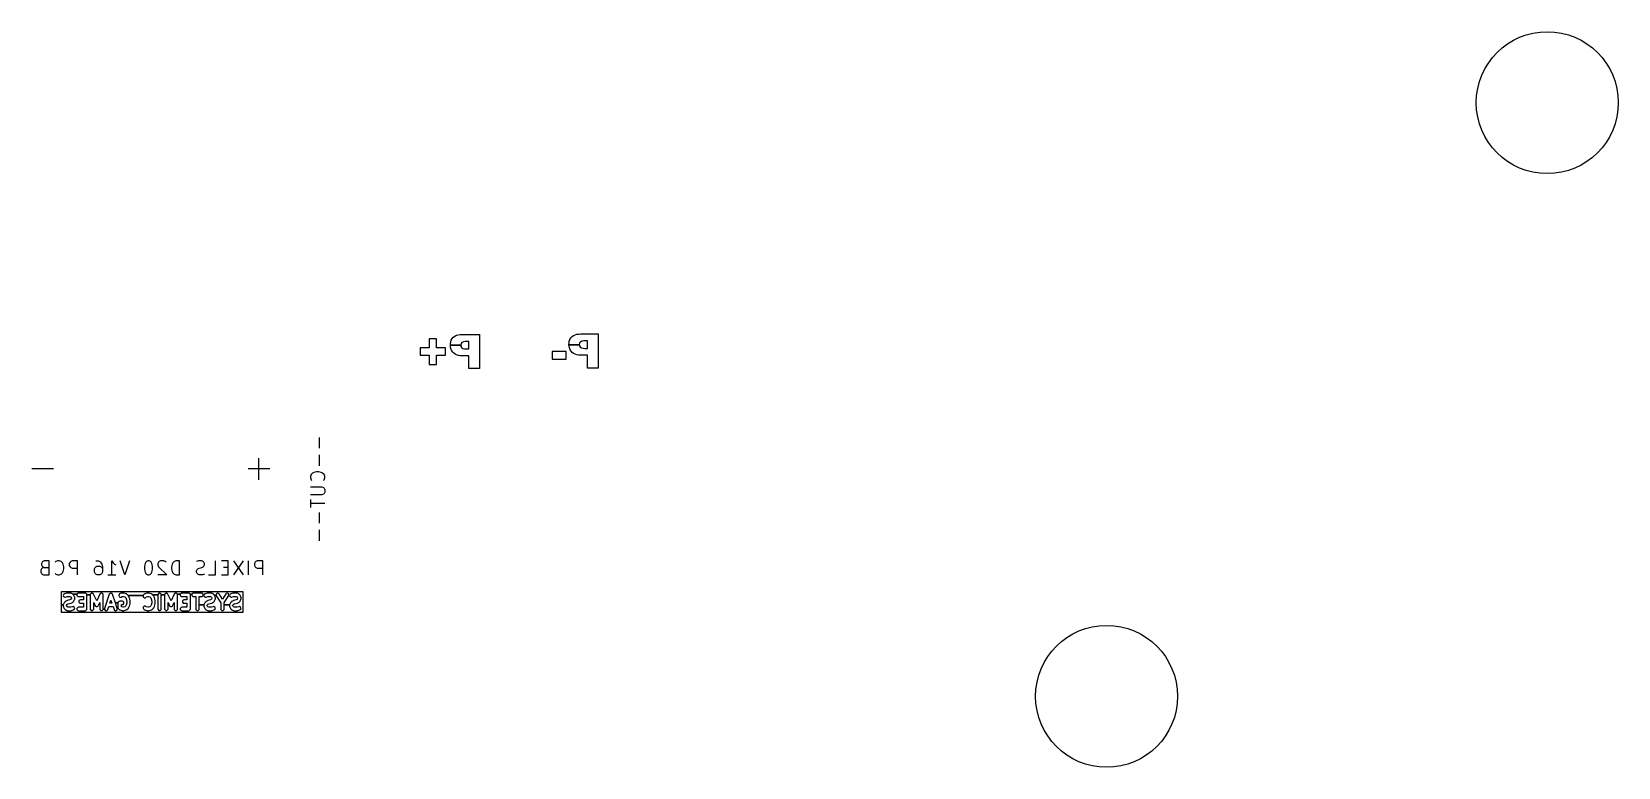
# Model space of a CAD drawing. Extents: x 125.2 to 181.1, y -95.3 to -69.4.
import ezdxf

# ---------------------------------------------------------------- set-up
doc = ezdxf.new("R2010")
doc.units = 0
doc.layers.add('BLACK', color=7, linetype='CONTINUOUS')

msp = doc.modelspace()

# ---------------------------------------------------------------- linework, layer by layer
at = {"layer": 'BLACK', "linetype": 'CONTINUOUS'}
for p, q in [((139.488122, -80.21756), (139.221702, -80.21756)), ((139.221702, -80.21756), (139.221702, -80.536443)), ((139.488122, -80.536443), (139.488122, -80.21756)), ((139.973189, -80.433568), (139.975657, -80.380666)), ((139.9738, -80.443826), (139.973189, -80.433568)), ((139.977063, -80.4986), (139.9738, -80.443826)), ((139.9738, -80.443826), (140.336622, -80.443826)), ((140.336622, -80.443826), (139.9738, -80.443826)), ((139.975657, -80.380666), (139.985137, -80.322359)), ((139.985137, -80.322359), (140.005183, -80.261471)), ((140.005183, -80.261471), (140.034905, -80.208269)), ((140.034905, -80.208269), (140.074305, -80.162752)), ((140.074305, -80.162752), (140.080706, -80.156891)), ((140.080706, -80.156891), (140.131092, -80.121078)), ((140.131092, -80.121078), (140.191238, -80.09438)), ((140.191238, -80.09438), (140.250562, -80.078753)), ((140.250562, -80.078753), (140.317057, -80.069823)), ((140.317057, -80.069823), (140.377948, -80.067497)), ((140.350054, -80.384039), (140.336622, -80.443826)), ((140.336622, -80.443826), (140.344981, -80.489908)), ((140.374724, -80.350037), (140.350054, -80.384039)), ((140.429239, -80.321021), (140.374724, -80.350037)), ((140.377948, -80.067497), (140.998715, -80.067497)), ((140.492052, -80.311954), (140.429239, -80.321021)), ((140.517166, -80.311349), (140.492052, -80.311954)), ((140.623558, -80.311349), (140.517166, -80.311349)), ((140.623558, -80.573959), (140.623558, -80.311349)), ((140.998715, -80.067497), (140.998715, -81.268)), ((144.148269, -80.413568), (144.150737, -80.360666)), ((144.14888, -80.423826), (144.148269, -80.413568)), ((144.152143, -80.4786), (144.14888, -80.423826)), ((144.14888, -80.423826), (144.511702, -80.423826)), ((144.511702, -80.423826), (144.14888, -80.423826)), ((144.150737, -80.360666), (144.160217, -80.302359)), ((144.160217, -80.302359), (144.180263, -80.241471)), ((144.180263, -80.241471), (144.209985, -80.188269)), ((144.209985, -80.188269), (144.249385, -80.142752)), ((144.249385, -80.142752), (144.255786, -80.136891)), ((144.255786, -80.136891), (144.306172, -80.101078)), ((144.306172, -80.101078), (144.366318, -80.07438)), ((144.366318, -80.07438), (144.425642, -80.058753)), ((144.425642, -80.058753), (144.492137, -80.049823)), ((144.492137, -80.049823), (144.553028, -80.047497)), ((144.525134, -80.364039), (144.511702, -80.423826)), ((144.511702, -80.423826), (144.520061, -80.469908)), ((144.549804, -80.330037), (144.525134, -80.364039)), ((144.604319, -80.301021), (144.549804, -80.330037)), ((144.553028, -80.047497), (145.173795, -80.047497)), ((144.667132, -80.291954), (144.604319, -80.301021)), ((144.692246, -80.291349), (144.667132, -80.291954)), ((144.798638, -80.291349), (144.692246, -80.291349)), ((144.798638, -80.553959), (144.798638, -80.291349)), ((145.173795, -80.047497), (145.173795, -81.248)), ((139.221702, -80.536443), (138.904284, -80.536443)), ((138.904284, -80.536443), (138.904284, -80.799053)), ((138.904284, -80.799053), (139.221702, -80.799053)), ((139.221702, -80.799053), (139.221702, -81.117937)), ((139.803782, -80.536443), (139.488122, -80.536443)), ((139.488122, -81.117937), (139.488122, -80.799053)), ((139.488122, -80.799053), (139.803782, -80.799053)), ((139.803782, -80.799053), (139.803782, -80.536443)), ((139.988686, -80.558068), (139.977063, -80.4986)), ((140.012039, -80.620415), (139.988686, -80.558068)), ((140.045939, -80.675188), (140.012039, -80.620415)), ((140.083391, -80.716108), (140.045939, -80.675188)), ((140.13703, -80.755737), (140.083391, -80.716108)), ((140.191847, -80.781957), (140.13703, -80.755737)), ((140.254825, -80.801026), (140.191847, -80.781957)), ((140.313541, -80.811455), (140.254825, -80.801026)), ((140.377924, -80.816917), (140.313541, -80.811455)), ((140.344981, -80.489908), (140.380293, -80.537616)), ((140.419274, -80.817811), (140.377924, -80.816917)), ((140.380293, -80.537616), (140.409958, -80.555184)), ((140.409958, -80.555184), (140.470817, -80.57041)), ((140.623558, -80.817811), (140.419274, -80.817811)), ((140.470817, -80.57041), (140.532114, -80.573959)), ((140.532114, -80.573959), (140.623558, -80.573959)), ((140.623558, -81.268), (140.623558, -80.817811)), ((144.046273, -80.666506), (143.558276, -80.666506)), ((143.558276, -80.666506), (143.558276, -80.929116)), ((143.558276, -80.929116), (144.046273, -80.929116)), ((144.046273, -80.929116), (144.046273, -80.666506)), ((144.163766, -80.538068), (144.152143, -80.4786)), ((144.187119, -80.600415), (144.163766, -80.538068)), ((144.221019, -80.655188), (144.187119, -80.600415)), ((144.258471, -80.696108), (144.221019, -80.655188)), ((144.31211, -80.735737), (144.258471, -80.696108)), ((144.366927, -80.761957), (144.31211, -80.735737)), ((144.429905, -80.781026), (144.366927, -80.761957)), ((144.488621, -80.791455), (144.429905, -80.781026)), ((144.553004, -80.796917), (144.488621, -80.791455)), ((144.520061, -80.469908), (144.555373, -80.517616)), ((144.594354, -80.797811), (144.553004, -80.796917)), ((144.555373, -80.517616), (144.585038, -80.535184)), ((144.585038, -80.535184), (144.645897, -80.55041)), ((144.798638, -80.797811), (144.594354, -80.797811)), ((144.645897, -80.55041), (144.707194, -80.553959)), ((144.707194, -80.553959), (144.798638, -80.553959)), ((144.798638, -81.248), (144.798638, -80.797811)), ((139.221702, -81.117937), (139.488122, -81.117937)), ((140.998715, -81.268), (140.623558, -81.268)), ((145.173795, -81.248), (144.798638, -81.248)), ((135.355633, -83.68857), (135.355633, -84.069523)), ((135.355633, -84.307618), (135.355633, -84.688571)), ((125.991351, -84.798866), (125.229447, -84.798866)), ((133.611351, -84.798866), (132.849447, -84.798866)), ((133.230399, -85.179819), (133.230399, -84.417914)), ((135.260395, -84.902857), (135.165157, -84.926666)), ((135.331823, -84.902857), (135.260395, -84.902857)), ((135.427061, -84.926666), (135.331823, -84.902857)), ((135.069919, -84.998095), (135.046109, -85.069523)), ((135.046109, -85.069523), (135.046109, -85.117142)), ((135.046109, -85.117142), (135.069919, -85.188571)), ((135.046109, -85.426666), (135.450871, -85.426666)), ((135.117538, -84.950476), (135.069919, -84.998095)), ((135.069919, -85.188571), (135.093728, -85.21238)), ((135.165157, -84.926666), (135.117538, -84.950476)), ((135.47468, -84.950476), (135.427061, -84.926666)), ((135.450871, -85.426666), (135.49849, -85.450476)), ((135.5223, -84.998095), (135.47468, -84.950476)), ((135.49849, -85.21238), (135.5223, -85.188571)), ((135.49849, -85.450476), (135.5223, -85.474285)), ((135.546109, -85.069523), (135.5223, -84.998095)), ((135.5223, -85.188571), (135.546109, -85.117142)), ((135.5223, -85.474285), (135.546109, -85.521904)), ((135.546109, -85.117142), (135.546109, -85.069523)), ((135.450871, -85.71238), (135.046109, -85.71238)), ((135.046109, -85.879048), (135.046109, -86.164762)), ((135.546109, -86.021905), (135.046109, -86.021905)), ((135.49849, -85.688571), (135.450871, -85.71238)), ((135.5223, -85.664761), (135.49849, -85.688571)), ((135.546109, -85.617142), (135.5223, -85.664761)), ((135.546109, -85.521904), (135.546109, -85.617142)), ((135.355633, -86.331428), (135.355633, -86.712381)), ((135.355633, -86.950476), (135.355633, -87.331429)), ((125.600954, -88.082688), (125.577144, -88.130307)), ((125.577144, -88.130307), (125.577144, -88.177926)), ((125.577144, -88.177926), (125.600954, -88.225545)), ((125.624763, -88.058879), (125.600954, -88.082688)), ((125.600954, -88.225545), (125.624763, -88.249355)), ((125.672382, -88.273164), (125.600954, -88.296974)), ((125.672382, -88.035069), (125.624763, -88.058879)), ((125.624763, -88.249355), (125.672382, -88.273164)), ((125.839049, -88.035069), (125.672382, -88.035069)), ((125.672382, -88.273164), (125.839049, -88.273164)), ((125.839049, -88.535069), (125.839049, -88.035069)), ((126.077144, -88.058879), (126.053335, -88.082688)), ((126.148573, -88.035069), (126.077144, -88.058879)), ((126.196192, -88.035069), (126.148573, -88.035069)), ((126.26762, -88.058879), (126.196192, -88.035069)), ((126.315239, -88.106498), (126.26762, -88.058879)), ((126.339049, -88.154117), (126.315239, -88.106498)), ((126.362858, -88.249355), (126.339049, -88.154117)), ((126.362858, -88.320783), (126.362858, -88.249355)), ((126.577144, -88.082688), (126.553335, -88.130307)), ((126.553335, -88.130307), (126.553335, -88.201736)), ((126.553335, -88.201736), (126.577144, -88.249355)), ((126.600954, -88.058879), (126.577144, -88.082688)), ((126.577144, -88.249355), (126.600954, -88.273164)), ((126.648573, -88.035069), (126.600954, -88.058879)), ((126.600954, -88.273164), (126.648573, -88.296974)), ((126.839049, -88.035069), (126.648573, -88.035069)), ((126.839049, -88.535069), (126.839049, -88.035069)), ((127.434286, -88.320783), (127.458096, -88.273164)), ((127.458096, -88.273164), (127.481905, -88.249355)), ((127.481905, -88.035069), (127.577143, -88.035069)), ((127.481905, -88.249355), (127.529524, -88.225545)), ((127.529524, -88.225545), (127.624762, -88.225545)), ((127.577143, -88.035069), (127.624762, -88.058879)), ((127.624762, -88.058879), (127.648572, -88.082688)), ((127.624762, -88.225545), (127.672381, -88.249355)), ((127.648572, -88.082688), (127.696191, -88.154117)), ((127.672381, -88.249355), (127.696191, -88.273164)), ((127.696191, -88.154117), (127.72, -88.249355)), ((127.696191, -88.273164), (127.72, -88.320783)), ((127.72, -88.249355), (127.72, -88.439831)), ((128.053333, -88.535069), (128.053333, -88.035069)), ((128.053333, -88.035069), (128.100952, -88.106498)), ((128.100952, -88.106498), (128.148571, -88.154117)), ((128.148571, -88.154117), (128.19619, -88.177926)), ((128.505714, -88.535069), (128.339047, -88.035069)), ((128.67238, -88.035069), (128.505714, -88.535069)), ((129.219999, -88.130307), (129.196189, -88.225545)), ((129.196189, -88.225545), (129.196189, -88.344593)), ((129.243808, -88.082688), (129.219999, -88.130307)), ((129.267618, -88.058879), (129.243808, -88.082688)), ((129.315237, -88.035069), (129.267618, -88.058879)), ((129.362856, -88.035069), (129.315237, -88.035069)), ((129.410475, -88.058879), (129.362856, -88.035069)), ((129.434284, -88.082688), (129.410475, -88.058879)), ((129.458094, -88.130307), (129.434284, -88.082688)), ((129.481903, -88.225545), (129.458094, -88.130307)), ((129.481903, -88.344593), (129.481903, -88.225545)), ((129.696189, -88.082688), (129.672379, -88.130307)), ((129.672379, -88.130307), (129.672379, -88.177926)), ((129.672379, -88.177926), (129.696189, -88.249355)), ((129.719998, -88.058879), (129.696189, -88.082688)), ((129.696189, -88.249355), (129.981903, -88.535069)), ((129.767617, -88.035069), (129.719998, -88.058879)), ((129.886665, -88.035069), (129.767617, -88.035069)), ((129.934284, -88.058879), (129.886665, -88.035069)), ((129.958093, -88.082688), (129.934284, -88.058879)), ((130.172379, -88.154117), (130.14857, -88.249355)), ((130.14857, -88.249355), (130.14857, -88.320783)), ((130.196189, -88.106498), (130.172379, -88.154117)), ((130.243808, -88.058879), (130.196189, -88.106498)), ((130.315236, -88.035069), (130.243808, -88.058879)), ((130.434284, -88.035069), (130.315236, -88.035069)), ((130.434284, -88.535069), (130.434284, -88.035069)), ((131.10095, -88.035069), (131.029521, -88.058879)), ((131.219997, -88.035069), (131.10095, -88.035069)), ((131.124759, -88.296974), (131.219997, -88.273164)), ((131.267616, -88.058879), (131.219997, -88.035069)), ((131.219997, -88.273164), (131.267616, -88.249355)), ((131.291426, -88.082688), (131.267616, -88.058879)), ((131.267616, -88.249355), (131.291426, -88.225545)), ((131.315235, -88.130307), (131.291426, -88.082688)), ((131.291426, -88.225545), (131.315235, -88.177926)), ((131.315235, -88.177926), (131.315235, -88.130307)), ((131.696188, -88.535069), (131.696188, -88.035069)), ((132.148569, -88.035069), (131.910474, -88.035069)), ((132.148569, -88.273164), (131.981902, -88.273164)), ((132.148569, -88.535069), (132.148569, -88.035069)), ((132.672378, -88.035069), (132.339045, -88.535069)), ((132.339045, -88.035069), (132.672378, -88.535069)), ((132.862854, -88.535069), (132.862854, -88.035069)), ((133.100949, -88.082688), (133.07714, -88.130307)), ((133.07714, -88.130307), (133.07714, -88.201736)), ((133.07714, -88.201736), (133.100949, -88.249355)), ((133.124759, -88.058879), (133.100949, -88.082688)), ((133.100949, -88.249355), (133.124759, -88.273164)), ((133.172378, -88.035069), (133.124759, -88.058879)), ((133.124759, -88.273164), (133.172378, -88.296974)), ((133.362854, -88.035069), (133.172378, -88.035069)), ((133.362854, -88.535069), (133.362854, -88.035069)), ((125.577144, -88.320783), (125.553335, -88.368402)), ((125.553335, -88.368402), (125.553335, -88.439831)), ((125.553335, -88.439831), (125.577144, -88.48745)), ((125.600954, -88.296974), (125.577144, -88.320783)), ((125.577144, -88.48745), (125.600954, -88.51126)), ((125.600954, -88.51126), (125.648573, -88.535069)), ((125.648573, -88.535069), (125.839049, -88.535069)), ((126.053335, -88.48745), (126.077144, -88.51126)), ((126.077144, -88.51126), (126.148573, -88.535069)), ((126.148573, -88.535069), (126.196192, -88.535069)), ((126.196192, -88.535069), (126.26762, -88.51126)), ((126.26762, -88.51126), (126.315239, -88.46364)), ((126.315239, -88.46364), (126.339049, -88.416021)), ((126.339049, -88.416021), (126.362858, -88.320783)), ((126.648573, -88.296974), (126.839049, -88.296974)), ((127.434286, -88.439831), (127.434286, -88.320783)), ((127.458096, -88.48745), (127.434286, -88.439831)), ((127.481905, -88.51126), (127.458096, -88.48745)), ((127.529524, -88.535069), (127.481905, -88.51126)), ((127.624762, -88.535069), (127.529524, -88.535069)), ((127.672381, -88.51126), (127.624762, -88.535069)), ((127.696191, -88.48745), (127.672381, -88.51126)), ((127.72, -88.439831), (127.696191, -88.48745)), ((127.910476, -88.535069), (128.19619, -88.535069)), ((129.196189, -88.344593), (129.219999, -88.439831)), ((129.219999, -88.439831), (129.243808, -88.48745)), ((129.243808, -88.48745), (129.267618, -88.51126)), ((129.267618, -88.51126), (129.315237, -88.535069)), ((129.315237, -88.535069), (129.362856, -88.535069)), ((129.362856, -88.535069), (129.410475, -88.51126)), ((129.410475, -88.51126), (129.434284, -88.48745)), ((129.434284, -88.48745), (129.458094, -88.439831)), ((129.458094, -88.439831), (129.481903, -88.344593)), ((129.981903, -88.535069), (129.672379, -88.535069)), ((130.14857, -88.320783), (130.172379, -88.416021)), ((130.172379, -88.416021), (130.196189, -88.46364)), ((130.196189, -88.46364), (130.243808, -88.51126)), ((130.243808, -88.51126), (130.315236, -88.535069)), ((130.315236, -88.535069), (130.434284, -88.535069)), ((131.029521, -88.392212), (131.053331, -88.344593)), ((131.029521, -88.439831), (131.029521, -88.392212)), ((131.053331, -88.48745), (131.029521, -88.439831)), ((131.053331, -88.344593), (131.07714, -88.320783)), ((131.07714, -88.51126), (131.053331, -88.48745)), ((131.07714, -88.320783), (131.124759, -88.296974)), ((131.124759, -88.535069), (131.07714, -88.51126)), ((131.243807, -88.535069), (131.124759, -88.535069)), ((131.315235, -88.51126), (131.243807, -88.535069)), ((131.458093, -88.535069), (131.696188, -88.535069)), ((131.910474, -88.535069), (132.148569, -88.535069)), ((133.172378, -88.296974), (133.362854, -88.296974)), ((126.278571, -89.592212), (126.278571, -89.115069)), ((126.278571, -89.115069), (132.661426, -89.115069)), ((126.359259, -89.213552), (126.338722, -89.254626)), ((126.338722, -89.254626), (126.353244, -89.298191)), ((126.353244, -89.298191), (126.394318, -89.318728)), ((126.379597, -89.201958), (126.359259, -89.213552)), ((126.451026, -89.178148), (126.379597, -89.201958)), ((126.394318, -89.318728), (126.417545, -89.3158)), ((126.417545, -89.3158), (126.479737, -89.295069)), ((126.460566, -89.176945), (126.451026, -89.178148)), ((126.47, -89.175069), (126.460566, -89.176945)), ((126.589047, -89.175069), (126.47, -89.175069)), ((126.479737, -89.295069), (126.574884, -89.295069)), ((126.574884, -89.295069), (126.601123, -89.308189)), ((126.591994, -89.175655), (126.589047, -89.175069)), ((126.593301, -89.17522), (126.591994, -89.175655)), ((126.602571, -89.177759), (126.593301, -89.17522)), ((126.601123, -89.308189), (126.611164, -89.318228)), ((126.611164, -89.390003), (126.601126, -89.400042)), ((126.612008, -89.179636), (126.602571, -89.177759)), ((126.611164, -89.318228), (126.624285, -89.34447)), ((126.624285, -89.363762), (126.611164, -89.390003)), ((126.612982, -89.18061), (126.612008, -89.179636)), ((126.61588, -89.181404), (126.612982, -89.18061)), ((126.663499, -89.205214), (126.61588, -89.181404)), ((126.624285, -89.34447), (126.624285, -89.363762)), ((126.671095, -89.211109), (126.663499, -89.205214)), ((126.67259, -89.212108), (126.671095, -89.211109)), ((126.679092, -89.216452), (126.67259, -89.212108)), ((126.67259, -89.212108), (126.819329, -89.212108)), ((126.819329, -89.212108), (126.67259, -89.212108)), ((126.702902, -89.240261), (126.679092, -89.216452)), ((126.708247, -89.248259), (126.702902, -89.240261)), ((126.714142, -89.255856), (126.708247, -89.248259)), ((126.737951, -89.303474), (126.714142, -89.255856)), ((126.738744, -89.306372), (126.737951, -89.303474)), ((126.739718, -89.307346), (126.738744, -89.306372)), ((126.741594, -89.316778), (126.739718, -89.307346)), ((126.739718, -89.400887), (126.741594, -89.391454)), ((126.744134, -89.326054), (126.741594, -89.316778)), ((126.741594, -89.391454), (126.744134, -89.382179)), ((126.743698, -89.327359), (126.744134, -89.326054)), ((126.744285, -89.330307), (126.743698, -89.327359)), ((126.743698, -89.380873), (126.744285, -89.377926)), ((126.744134, -89.382179), (126.743698, -89.380873)), ((126.744285, -89.377926), (126.744285, -89.330307)), ((126.851801, -89.179636), (126.819329, -89.212108)), ((126.819329, -89.212108), (126.819329, -89.25803)), ((126.819329, -89.25803), (126.851801, -89.290502)), ((126.874762, -89.175069), (126.851801, -89.179636)), ((126.851801, -89.290502), (126.874762, -89.295069)), ((127.112857, -89.175069), (126.874762, -89.175069)), ((126.874762, -89.295069), (127.052857, -89.295069)), ((127.052857, -89.295069), (127.052857, -89.413164)), ((127.135818, -89.179636), (127.112857, -89.175069)), ((127.16829, -89.212108), (127.135818, -89.179636)), ((127.172857, -89.235069), (127.16829, -89.212108)), ((127.172857, -89.735069), (127.172857, -89.235069)), ((127.172857, -89.235069), (127.290953, -89.235069)), ((127.290953, -89.235069), (127.172857, -89.235069)), ((127.29552, -89.212108), (127.290953, -89.235069)), ((127.290953, -89.235069), (127.290953, -89.735069)), ((127.303059, -89.204568), (127.29552, -89.212108)), ((127.306704, -89.194546), (127.303059, -89.204568)), ((127.318662, -89.188965), (127.306704, -89.194546)), ((127.327992, -89.179636), (127.318662, -89.188965)), ((127.338655, -89.179636), (127.327992, -89.179636)), ((127.348318, -89.175127), (127.338655, -89.179636)), ((127.360718, -89.179636), (127.348318, -89.175127)), ((127.373914, -89.179636), (127.360718, -89.179636)), ((127.381453, -89.187175), (127.373914, -89.179636)), ((127.391476, -89.19082), (127.381453, -89.187175)), ((127.405324, -89.209696), (127.391476, -89.19082)), ((127.517619, -89.450329), (127.405324, -89.209696)), ((127.629915, -89.209696), (127.517619, -89.450329)), ((127.643763, -89.19082), (127.629915, -89.209696)), ((127.653785, -89.187175), (127.643763, -89.19082)), ((127.661325, -89.179636), (127.653785, -89.187175)), ((127.674521, -89.179636), (127.661325, -89.179636)), ((127.686921, -89.175127), (127.674521, -89.179636)), ((127.696584, -89.179636), (127.686921, -89.175127)), ((127.707247, -89.179636), (127.696584, -89.179636)), ((127.716576, -89.188965), (127.707247, -89.179636)), ((127.728535, -89.194546), (127.716576, -89.188965)), ((127.732179, -89.204568), (127.728535, -89.194546)), ((127.739719, -89.212108), (127.732179, -89.204568)), ((127.744286, -89.235069), (127.739719, -89.212108)), ((127.744286, -89.735069), (127.744286, -89.235069)), ((127.960698, -89.216096), (127.794031, -89.716095)), ((127.972291, -89.195757), (127.960698, -89.216096)), ((127.976301, -89.193751), (127.972291, -89.195757)), ((127.978307, -89.189741), (127.976301, -89.193751)), ((127.996355, -89.183725), (127.978307, -89.189741)), ((128.013366, -89.17522), (127.996355, -89.183725)), ((128.017618, -89.176637), (128.013366, -89.17522)), ((128.021872, -89.17522), (128.017618, -89.176637)), ((128.038886, -89.183727), (128.021872, -89.17522)), ((128.056931, -89.189742), (128.038886, -89.183727)), ((128.058935, -89.193751), (128.056931, -89.189742)), ((128.062947, -89.195757), (128.058935, -89.193751)), ((128.07454, -89.216095), (128.062947, -89.195757)), ((128.176102, -89.520783), (128.07454, -89.216095)), ((128.305624, -89.219567), (128.291103, -89.263133)), ((128.291103, -89.263133), (128.31164, -89.304207)), ((128.324119, -89.205214), (128.305624, -89.219567)), ((128.31164, -89.304207), (128.355206, -89.318728)), ((128.371738, -89.181404), (128.324119, -89.205214)), ((128.355206, -89.318728), (128.377785, -89.312544)), ((128.374635, -89.18061), (128.371738, -89.181404)), ((128.37561, -89.179636), (128.374635, -89.18061)), ((128.385046, -89.177759), (128.37561, -89.179636)), ((128.377785, -89.312544), (128.412734, -89.295069)), ((128.394317, -89.17522), (128.385046, -89.177759)), ((128.395623, -89.175655), (128.394317, -89.17522)), ((128.398571, -89.175069), (128.395623, -89.175655)), ((128.47, -89.175069), (128.398571, -89.175069)), ((128.412734, -89.295069), (128.460263, -89.295069)), ((128.460263, -89.295069), (128.509017, -89.311321)), ((128.479433, -89.176945), (128.47, -89.175069)), ((128.488974, -89.178148), (128.479433, -89.176945)), ((128.560402, -89.201958), (128.488974, -89.178148)), ((128.509017, -89.311321), (128.539737, -89.34204)), ((128.539737, -89.34204), (128.556244, -89.375055)), ((128.556244, -89.375055), (128.576666, -89.456742)), ((128.563012, -89.203446), (128.560402, -89.201958)), ((128.564389, -89.203446), (128.563012, -89.203446)), ((128.572381, -89.208786), (128.564389, -89.203446)), ((128.580741, -89.213552), (128.572381, -89.208786)), ((128.581357, -89.214784), (128.580741, -89.213552)), ((128.583854, -89.216453), (128.581357, -89.214784)), ((128.627129, -89.259727), (128.583854, -89.216453)), ((128.631473, -89.264071), (128.627129, -89.259727)), ((128.627129, -89.259727), (129.152662, -89.259727)), ((129.152662, -89.259727), (128.627129, -89.259727)), ((128.636817, -89.272069), (128.631473, -89.264071)), ((128.642712, -89.279665), (128.636817, -89.272069)), ((128.666522, -89.327284), (128.642712, -89.279665)), ((128.668257, -89.333619), (128.666522, -89.327284)), ((128.671066, -89.339565), (128.668257, -89.333619)), ((128.694875, -89.434803), (128.671066, -89.339565)), ((129.165669, -89.240262), (129.152662, -89.259727)), ((129.152662, -89.259727), (129.152662, -89.305649)), ((129.152662, -89.305649), (129.185134, -89.338121)), ((129.189478, -89.216453), (129.165669, -89.240262)), ((129.185134, -89.338121), (129.231056, -89.338121)), ((129.191976, -89.214783), (129.189478, -89.216453)), ((129.192592, -89.213552), (129.191976, -89.214783)), ((129.200947, -89.208788), (129.192592, -89.213552)), ((129.208943, -89.203446), (129.200947, -89.208788)), ((129.21032, -89.203446), (129.208943, -89.203446)), ((129.21293, -89.201958), (129.21032, -89.203446)), ((129.284359, -89.178148), (129.21293, -89.201958)), ((129.231056, -89.338121), (129.250521, -89.325114)), ((129.250521, -89.325114), (129.264313, -89.311321)), ((129.264313, -89.311321), (129.31307, -89.295069)), ((129.293899, -89.176945), (129.284359, -89.178148)), ((129.303333, -89.175069), (129.293899, -89.176945)), ((129.350952, -89.175069), (129.303333, -89.175069)), ((129.31307, -89.295069), (129.341215, -89.295069)), ((129.341215, -89.295069), (129.389969, -89.311321)), ((129.360385, -89.176945), (129.350952, -89.175069)), ((129.369926, -89.178148), (129.360385, -89.176945)), ((129.441354, -89.201958), (129.369926, -89.178148)), ((129.389969, -89.311321), (129.420689, -89.34204)), ((129.420689, -89.34204), (129.437196, -89.375055)), ((129.437196, -89.375055), (129.457618, -89.456742)), ((129.443964, -89.203446), (129.441354, -89.201958)), ((129.445341, -89.203446), (129.443964, -89.203446)), ((129.453333, -89.208786), (129.445341, -89.203446)), ((129.461693, -89.213552), (129.453333, -89.208786)), ((129.462309, -89.214784), (129.461693, -89.213552)), ((129.464806, -89.216453), (129.462309, -89.214784)), ((129.483422, -89.235069), (129.464806, -89.216453)), ((129.512425, -89.264071), (129.483422, -89.235069)), ((129.483422, -89.235069), (129.671904, -89.235069)), ((129.671904, -89.235069), (129.483422, -89.235069)), ((129.517769, -89.272069), (129.512425, -89.264071)), ((129.523664, -89.279665), (129.517769, -89.272069)), ((129.547474, -89.327284), (129.523664, -89.279665)), ((129.549209, -89.333619), (129.547474, -89.327284)), ((129.552018, -89.339565), (129.549209, -89.333619)), ((129.575827, -89.434803), (129.552018, -89.339565)), ((129.676471, -89.212108), (129.671904, -89.235069)), ((129.671904, -89.235069), (129.671904, -89.735069)), ((129.708943, -89.179636), (129.676471, -89.212108)), ((129.754865, -89.179636), (129.708943, -89.179636)), ((129.787337, -89.212108), (129.754865, -89.179636)), ((129.791904, -89.235069), (129.787337, -89.212108)), ((129.791904, -89.735069), (129.791904, -89.235069)), ((129.791904, -89.235069), (129.91, -89.235069)), ((129.91, -89.235069), (129.791904, -89.235069)), ((129.914567, -89.212108), (129.91, -89.235069)), ((129.91, -89.235069), (129.91, -89.735069)), ((129.922106, -89.204568), (129.914567, -89.212108)), ((129.925751, -89.194546), (129.922106, -89.204568)), ((129.937709, -89.188965), (129.925751, -89.194546)), ((129.947039, -89.179636), (129.937709, -89.188965)), ((129.957702, -89.179636), (129.947039, -89.179636)), ((129.967365, -89.175127), (129.957702, -89.179636)), ((129.979765, -89.179636), (129.967365, -89.175127)), ((129.992961, -89.179636), (129.979765, -89.179636)), ((130.0005, -89.187175), (129.992961, -89.179636)), ((130.010523, -89.19082), (130.0005, -89.187175)), ((130.024371, -89.209696), (130.010523, -89.19082)), ((130.136666, -89.450329), (130.024371, -89.209696)), ((130.248962, -89.209696), (130.136666, -89.450329)), ((130.26281, -89.19082), (130.248962, -89.209696)), ((130.272832, -89.187175), (130.26281, -89.19082)), ((130.280372, -89.179636), (130.272832, -89.187175)), ((130.293568, -89.179636), (130.280372, -89.179636)), ((130.305968, -89.175127), (130.293568, -89.179636)), ((130.315631, -89.179636), (130.305968, -89.175127)), ((130.326294, -89.179636), (130.315631, -89.179636)), ((130.335623, -89.188965), (130.326294, -89.179636)), ((130.347582, -89.194546), (130.335623, -89.188965)), ((130.351226, -89.204568), (130.347582, -89.194546)), ((130.358766, -89.212108), (130.351226, -89.204568)), ((130.363333, -89.235069), (130.358766, -89.212108)), ((130.358766, -89.212108), (130.462186, -89.212108)), ((130.462186, -89.212108), (130.358766, -89.212108)), ((130.363333, -89.735069), (130.363333, -89.235069)), ((130.494658, -89.179636), (130.462186, -89.212108)), ((130.462186, -89.212108), (130.462186, -89.25803)), ((130.462186, -89.25803), (130.494658, -89.290502)), ((130.517619, -89.175069), (130.494658, -89.179636)), ((130.494658, -89.290502), (130.517619, -89.295069)), ((130.755714, -89.175069), (130.517619, -89.175069)), ((130.517619, -89.295069), (130.695714, -89.295069)), ((130.695714, -89.295069), (130.695714, -89.413164)), ((130.778675, -89.179636), (130.755714, -89.175069)), ((130.811147, -89.212108), (130.778675, -89.179636)), ((130.815714, -89.235069), (130.811147, -89.212108)), ((130.811147, -89.212108), (130.866947, -89.212108)), ((130.866947, -89.212108), (130.811147, -89.212108)), ((130.815714, -89.735069), (130.815714, -89.235069)), ((130.899419, -89.179636), (130.866947, -89.212108)), ((130.866947, -89.212108), (130.866947, -89.25803)), ((130.866947, -89.25803), (130.899419, -89.290502)), ((130.92238, -89.175069), (130.899419, -89.179636)), ((130.899419, -89.290502), (130.92238, -89.295069)), ((131.208094, -89.175069), (130.92238, -89.175069)), ((130.92238, -89.295069), (131.005237, -89.295069)), ((131.005237, -89.295069), (131.005237, -89.735069)), ((131.125237, -89.592212), (131.125237, -89.295069)), ((131.125237, -89.295069), (131.208094, -89.295069)), ((131.231055, -89.179636), (131.208094, -89.175069)), ((131.208094, -89.295069), (131.231055, -89.290502)), ((131.263527, -89.212108), (131.231055, -89.179636)), ((131.231055, -89.290502), (131.263527, -89.25803)), ((131.263527, -89.25803), (131.263527, -89.212108)), ((131.311639, -89.213552), (131.291102, -89.254626)), ((131.291102, -89.254626), (131.305624, -89.298191)), ((131.305624, -89.298191), (131.346698, -89.318728)), ((131.331977, -89.201958), (131.311639, -89.213552)), ((131.403406, -89.178148), (131.331977, -89.201958)), ((131.346698, -89.318728), (131.369925, -89.3158)), ((131.369925, -89.3158), (131.432117, -89.295069)), ((131.412946, -89.176945), (131.403406, -89.178148)), ((131.42238, -89.175069), (131.412946, -89.176945)), ((131.541427, -89.175069), (131.42238, -89.175069)), ((131.432117, -89.295069), (131.527264, -89.295069)), ((131.527264, -89.295069), (131.553503, -89.308189)), ((131.544374, -89.175655), (131.541427, -89.175069)), ((131.545681, -89.17522), (131.544374, -89.175655)), ((131.554951, -89.177759), (131.545681, -89.17522)), ((131.553503, -89.308189), (131.563544, -89.318228)), ((131.563544, -89.390003), (131.553506, -89.400042)), ((131.564388, -89.179636), (131.554951, -89.177759)), ((131.563544, -89.318228), (131.576665, -89.34447)), ((131.576665, -89.363762), (131.563544, -89.390003)), ((131.565362, -89.18061), (131.564388, -89.179636)), ((131.56826, -89.181404), (131.565362, -89.18061)), ((131.615879, -89.205214), (131.56826, -89.181404)), ((131.576665, -89.34447), (131.576665, -89.363762)), ((131.623475, -89.211109), (131.615879, -89.205214)), ((131.631472, -89.216452), (131.623475, -89.211109)), ((131.655282, -89.240261), (131.631472, -89.216452)), ((131.658755, -89.245458), (131.655282, -89.240261)), ((131.660627, -89.248259), (131.658755, -89.245458)), ((131.658755, -89.245458), (131.720428, -89.245458)), ((131.720428, -89.245458), (131.658755, -89.245458)), ((131.666522, -89.255856), (131.660627, -89.248259)), ((131.690331, -89.303474), (131.666522, -89.255856)), ((131.691124, -89.306372), (131.690331, -89.303474)), ((131.692098, -89.307346), (131.691124, -89.306372)), ((131.693974, -89.316778), (131.692098, -89.307346)), ((131.692098, -89.400887), (131.693974, -89.391454)), ((131.696514, -89.326054), (131.693974, -89.316778)), ((131.693974, -89.391454), (131.696514, -89.382179)), ((131.696078, -89.327359), (131.696514, -89.326054)), ((131.696665, -89.330307), (131.696078, -89.327359)), ((131.696078, -89.380873), (131.696665, -89.377926)), ((131.696514, -89.382179), (131.696078, -89.380873)), ((131.696665, -89.377926), (131.696665, -89.330307)), ((131.73039, -89.20063), (131.720428, -89.245458)), ((131.720428, -89.245458), (131.728902, -89.267282)), ((131.728902, -89.267282), (131.886189, -89.514445)), ((131.769133, -89.175975), (131.73039, -89.20063)), ((131.813961, -89.185937), (131.769133, -89.175975)), ((131.830142, -89.202856), (131.813961, -89.185937)), ((131.946188, -89.385215), (131.830142, -89.202856)), ((132.062235, -89.202857), (131.946188, -89.385215)), ((132.006189, -89.514445), (132.163475, -89.267281)), ((132.078415, -89.185937), (132.062235, -89.202857)), ((132.123244, -89.175975), (132.078415, -89.185937)), ((132.161987, -89.200629), (132.123244, -89.175975)), ((132.171949, -89.245458), (132.161987, -89.200629)), ((132.163475, -89.267281), (132.171949, -89.245458)), ((132.2164, -89.213552), (132.195863, -89.254626)), ((132.195863, -89.254626), (132.210385, -89.298191)), ((132.210385, -89.298191), (132.251459, -89.318728)), ((132.236738, -89.201958), (132.2164, -89.213552)), ((132.308167, -89.178148), (132.236738, -89.201958)), ((132.251459, -89.318728), (132.274686, -89.3158)), ((132.274686, -89.3158), (132.336878, -89.295069)), ((132.317707, -89.176945), (132.308167, -89.178148)), ((132.327141, -89.175069), (132.317707, -89.176945)), ((132.446188, -89.175069), (132.327141, -89.175069)), ((132.336878, -89.295069), (132.432025, -89.295069)), ((132.432025, -89.295069), (132.458264, -89.308189)), ((132.449135, -89.175655), (132.446188, -89.175069)), ((132.450442, -89.17522), (132.449135, -89.175655)), ((132.459712, -89.177759), (132.450442, -89.17522)), ((132.458264, -89.308189), (132.468305, -89.318228)), ((132.468305, -89.390003), (132.458267, -89.400042)), ((132.469149, -89.179636), (132.459712, -89.177759)), ((132.468305, -89.318228), (132.481426, -89.34447)), ((132.481426, -89.363762), (132.468305, -89.390003)), ((132.470123, -89.18061), (132.469149, -89.179636)), ((132.473021, -89.181404), (132.470123, -89.18061)), ((132.52064, -89.205214), (132.473021, -89.181404)), ((132.481426, -89.34447), (132.481426, -89.363762)), ((132.528236, -89.211109), (132.52064, -89.205214)), ((132.536233, -89.216452), (132.528236, -89.211109)), ((132.560043, -89.240261), (132.536233, -89.216452)), ((132.565388, -89.248259), (132.560043, -89.240261)), ((132.571283, -89.255856), (132.565388, -89.248259)), ((132.595092, -89.303474), (132.571283, -89.255856)), ((132.595885, -89.306372), (132.595092, -89.303474)), ((132.596859, -89.307346), (132.595885, -89.306372)), ((132.598735, -89.316778), (132.596859, -89.307346)), ((132.596859, -89.400887), (132.598735, -89.391454)), ((132.601275, -89.326054), (132.598735, -89.316778)), ((132.598735, -89.391454), (132.601275, -89.382179)), ((132.600839, -89.327359), (132.601275, -89.326054)), ((132.601426, -89.330307), (132.600839, -89.327359)), ((132.600839, -89.380873), (132.601426, -89.377926)), ((132.601275, -89.382179), (132.600839, -89.380873)), ((132.601426, -89.377926), (132.601426, -89.330307)), ((132.661426, -89.115069), (132.661426, -89.855069)), ((126.278571, -89.855069), (126.278571, -89.592212)), ((126.278571, -89.592212), (126.338571, -89.592212)), ((126.338571, -89.592212), (126.278571, -89.592212)), ((132.661426, -89.855069), (126.278571, -89.855069)), ((126.339157, -89.589264), (126.338571, -89.592212)), ((126.338571, -89.592212), (126.338571, -89.639831)), ((126.338571, -89.639831), (126.339157, -89.642778)), ((126.341261, -89.578687), (126.338722, -89.587958)), ((126.338722, -89.587958), (126.339157, -89.589264)), ((126.339157, -89.642778), (126.338722, -89.644085)), ((126.338722, -89.644085), (126.341261, -89.653355)), ((126.343138, -89.569251), (126.341261, -89.578687)), ((126.341261, -89.653355), (126.343138, -89.662792)), ((126.344112, -89.568276), (126.343138, -89.569251)), ((126.343138, -89.662792), (126.344112, -89.663766)), ((126.344906, -89.565379), (126.344112, -89.568276)), ((126.344112, -89.663766), (126.344906, -89.666664)), ((126.368716, -89.51776), (126.344906, -89.565379)), ((126.344906, -89.666664), (126.368716, -89.714283)), ((126.374611, -89.510163), (126.368716, -89.51776)), ((126.368716, -89.714283), (126.374611, -89.721879)), ((126.379954, -89.502167), (126.374611, -89.510163)), ((126.374611, -89.721879), (126.379954, -89.729876)), ((126.403763, -89.478357), (126.379954, -89.502167)), ((126.379954, -89.729876), (126.403763, -89.753686)), ((126.411761, -89.473011), (126.403763, -89.478357)), ((126.403763, -89.753686), (126.411761, -89.759031)), ((126.419358, -89.467117), (126.411761, -89.473011)), ((126.411761, -89.759031), (126.419358, -89.764926)), ((126.466976, -89.443308), (126.419358, -89.467117)), ((126.419358, -89.764926), (126.466976, -89.788735)), ((126.458571, -89.606375), (126.471691, -89.580135)), ((126.458571, -89.625667), (126.458571, -89.606375)), ((126.471691, -89.651907), (126.458571, -89.625667)), ((126.473317, -89.441571), (126.466976, -89.443308)), ((126.466976, -89.788735), (126.469874, -89.789528)), ((126.469874, -89.789528), (126.470848, -89.790502)), ((126.470848, -89.790502), (126.48028, -89.792378)), ((126.471691, -89.580135), (126.48173, -89.570094)), ((126.48173, -89.661948), (126.471691, -89.651907)), ((126.479257, -89.438766), (126.473317, -89.441571)), ((126.568103, -89.416553), (126.479257, -89.438766)), ((126.48028, -89.792378), (126.489556, -89.794918)), ((126.48173, -89.570094), (126.514752, -89.553584)), ((126.507973, -89.675069), (126.48173, -89.661948)), ((126.489556, -89.794918), (126.490861, -89.794482)), ((126.490861, -89.794482), (126.493809, -89.795069)), ((126.493809, -89.795069), (126.612857, -89.795069)), ((126.603121, -89.675069), (126.507973, -89.675069)), ((126.514752, -89.553584), (126.603599, -89.531373)), ((126.601126, -89.400042), (126.568103, -89.416553)), ((126.665312, -89.654339), (126.603121, -89.675069)), ((126.603599, -89.531373), (126.609542, -89.528565)), ((126.609542, -89.528565), (126.615879, -89.52683)), ((126.612857, -89.795069), (126.622291, -89.793192)), ((126.615879, -89.52683), (126.663498, -89.503021)), ((126.622291, -89.793192), (126.63183, -89.79199)), ((126.63183, -89.79199), (126.703259, -89.768181)), ((126.663498, -89.503021), (126.6711, -89.497121)), ((126.688539, -89.651411), (126.665312, -89.654339)), ((126.6711, -89.497121), (126.679092, -89.491781)), ((126.679092, -89.491781), (126.702902, -89.467972)), ((126.729613, -89.671948), (126.688539, -89.651411)), ((126.702902, -89.467972), (126.708245, -89.459975)), ((126.703259, -89.768181), (126.723597, -89.756587)), ((126.708245, -89.459975), (126.714142, -89.452377)), ((126.714142, -89.452377), (126.737951, -89.404759)), ((126.723597, -89.756587), (126.744135, -89.715513)), ((126.744135, -89.715513), (126.729613, -89.671948)), ((126.737951, -89.404759), (126.738744, -89.40186)), ((126.738744, -89.40186), (126.739718, -89.400887)), ((126.851801, -89.679636), (126.819329, -89.712108)), ((126.819329, -89.712108), (126.819329, -89.75803)), ((126.819329, -89.75803), (126.851801, -89.790502)), ((126.874762, -89.675069), (126.851801, -89.679636)), ((126.851801, -89.790502), (126.874762, -89.795069)), ((127.052857, -89.675069), (126.874762, -89.675069)), ((126.874762, -89.795069), (127.112857, -89.795069)), ((126.923229, -89.417731), (126.890757, -89.450203)), ((126.890757, -89.450203), (126.890757, -89.496125)), ((126.890757, -89.496125), (126.923229, -89.528597)), ((126.94619, -89.413164), (126.923229, -89.417731)), ((126.923229, -89.528597), (126.94619, -89.533164)), ((127.052857, -89.413164), (126.94619, -89.413164)), ((126.94619, -89.533164), (127.052857, -89.533164)), ((127.052857, -89.533164), (127.052857, -89.675069)), ((127.112857, -89.795069), (127.135818, -89.790502)), ((127.135818, -89.790502), (127.16829, -89.75803)), ((127.16829, -89.75803), (127.172857, -89.735069)), ((127.290953, -89.735069), (127.29552, -89.75803)), ((127.29552, -89.75803), (127.327992, -89.790502)), ((127.327992, -89.790502), (127.373914, -89.790502)), ((127.373914, -89.790502), (127.406386, -89.75803)), ((127.406386, -89.75803), (127.410953, -89.735069)), ((127.410953, -89.735069), (127.410953, -89.505523)), ((127.410953, -89.505523), (127.463248, -89.617585)), ((127.463248, -89.617585), (127.472394, -89.63005)), ((127.472394, -89.63005), (127.47337, -89.632735)), ((127.47337, -89.632735), (127.47488, -89.633439)), ((127.47488, -89.633439), (127.477097, -89.636461)), ((127.477097, -89.636461), (127.496387, -89.643475)), ((127.496387, -89.643475), (127.514984, -89.652154)), ((127.514984, -89.652154), (127.517617, -89.651196)), ((127.517617, -89.651196), (127.520254, -89.652155)), ((127.520254, -89.652155), (127.538858, -89.643472)), ((127.538858, -89.643472), (127.558142, -89.636461)), ((127.558142, -89.636461), (127.560358, -89.633439)), ((127.560358, -89.633439), (127.561868, -89.632735)), ((127.561868, -89.632735), (127.562843, -89.630052)), ((127.562843, -89.630052), (127.57199, -89.617585)), ((127.57199, -89.617585), (127.624286, -89.505522)), ((127.624286, -89.505522), (127.624286, -89.735069)), ((127.624286, -89.735069), (127.628853, -89.75803)), ((127.628853, -89.75803), (127.661325, -89.790502)), ((127.661325, -89.790502), (127.707247, -89.790502)), ((127.707247, -89.790502), (127.739719, -89.75803)), ((127.739719, -89.75803), (127.74344, -89.739322)), ((127.74344, -89.739322), (127.744286, -89.735069)), ((127.74344, -89.739322), (127.791103, -89.739322)), ((127.791103, -89.739322), (127.74344, -89.739322)), ((127.794031, -89.716095), (127.791103, -89.739322)), ((127.791103, -89.739322), (127.81164, -89.780396)), ((127.81164, -89.780396), (127.855205, -89.794918)), ((127.855205, -89.794918), (127.896279, -89.774381)), ((127.896279, -89.774381), (127.907873, -89.754043)), ((127.907873, -89.754043), (127.941817, -89.652212)), ((127.941817, -89.652212), (128.09342, -89.652212)), ((127.981817, -89.532212), (128.017618, -89.424806)), ((128.053421, -89.532212), (127.981817, -89.532212)), ((128.017618, -89.424806), (128.053421, -89.532212)), ((128.09342, -89.652212), (128.127364, -89.754043)), ((128.127364, -89.754043), (128.138957, -89.774381)), ((128.138957, -89.774381), (128.180032, -89.794918)), ((128.241206, -89.716095), (128.176102, -89.520783)), ((128.176102, -89.520783), (128.267143, -89.520783)), ((128.267143, -89.520783), (128.176102, -89.520783)), ((128.180032, -89.794918), (128.223597, -89.780396)), ((128.223597, -89.780396), (128.244134, -89.739322)), ((128.244134, -89.739322), (128.241206, -89.716095)), ((128.27171, -89.497822), (128.267143, -89.520783)), ((128.267143, -89.520783), (128.267143, -89.68745)), ((128.267143, -89.68745), (128.27171, -89.710411)), ((128.304182, -89.46535), (128.27171, -89.497822)), ((128.27171, -89.710411), (128.271712, -89.710413)), ((128.271712, -89.710413), (128.284716, -89.729876)), ((128.284716, -89.729876), (128.308525, -89.753686)), ((128.327143, -89.460783), (128.304182, -89.46535)), ((128.308525, -89.753686), (128.311023, -89.755355)), ((128.311023, -89.755355), (128.31164, -89.756588)), ((128.31164, -89.756588), (128.319992, -89.761348)), ((128.319992, -89.761348), (128.32799, -89.766693)), ((128.422381, -89.460783), (128.327143, -89.460783)), ((128.32799, -89.766693), (128.329368, -89.766693)), ((128.329368, -89.766693), (128.331979, -89.768181)), ((128.331979, -89.768181), (128.403408, -89.79199)), ((128.387143, -89.660078), (128.387143, -89.580783)), ((128.387143, -89.580783), (128.422381, -89.580783)), ((128.432118, -89.675069), (128.387143, -89.660078)), ((128.403408, -89.79199), (128.412946, -89.793192)), ((128.412946, -89.793192), (128.422381, -89.795069)), ((128.445342, -89.46535), (128.422381, -89.460783)), ((128.422381, -89.580783), (128.445342, -89.576216)), ((128.422381, -89.795069), (128.47, -89.795069)), ((128.460264, -89.675069), (128.432118, -89.675069)), ((128.477814, -89.497822), (128.445342, -89.46535)), ((128.445342, -89.576216), (128.477814, -89.543744)), ((128.509016, -89.658818), (128.460264, -89.675069)), ((128.47, -89.795069), (128.479434, -89.793192)), ((128.477814, -89.543744), (128.477814, -89.497822)), ((128.479434, -89.793192), (128.488973, -89.79199)), ((128.488973, -89.79199), (128.560402, -89.768181)), ((128.539737, -89.628097), (128.509016, -89.658818)), ((128.556244, -89.595082), (128.539737, -89.628097)), ((128.576666, -89.513395), (128.556244, -89.595082)), ((128.560402, -89.768181), (128.563012, -89.766693)), ((128.563012, -89.766693), (128.56439, -89.766693)), ((128.56439, -89.766693), (128.572391, -89.761346)), ((128.572391, -89.761346), (128.58074, -89.756587)), ((128.576666, -89.456742), (128.576666, -89.513395)), ((128.58074, -89.756587), (128.581355, -89.755356)), ((128.581355, -89.755356), (128.583855, -89.753686)), ((128.583855, -89.753686), (128.631474, -89.706066)), ((128.631474, -89.706066), (128.636818, -89.698066)), ((128.636818, -89.698066), (128.642712, -89.690473)), ((128.642712, -89.690473), (128.666522, -89.642854)), ((128.666522, -89.642854), (128.668257, -89.636518)), ((128.668257, -89.636518), (128.671066, -89.630573)), ((128.671066, -89.630573), (128.694875, -89.535335)), ((128.695232, -89.442147), (128.694875, -89.434803)), ((128.694875, -89.535335), (128.695232, -89.52799)), ((128.696666, -89.449355), (128.695232, -89.442147)), ((128.695232, -89.52799), (128.696666, -89.520783)), ((128.696666, -89.520783), (128.696666, -89.449355)), ((129.152663, -89.664488), (129.152662, -89.71041)), ((129.152662, -89.71041), (129.165668, -89.729876)), ((129.185135, -89.632017), (129.152663, -89.664488)), ((129.165668, -89.729876), (129.189477, -89.753686)), ((129.231057, -89.632018), (129.185135, -89.632017)), ((129.189477, -89.753686), (129.191975, -89.755355)), ((129.191975, -89.755355), (129.192592, -89.756588)), ((129.192592, -89.756588), (129.200944, -89.761348)), ((129.200944, -89.761348), (129.208942, -89.766693)), ((129.208942, -89.766693), (129.21032, -89.766693)), ((129.21032, -89.766693), (129.212931, -89.768181)), ((129.212931, -89.768181), (129.28436, -89.79199)), ((129.250522, -89.645024), (129.231057, -89.632018)), ((129.264314, -89.658818), (129.250522, -89.645024)), ((129.31307, -89.675069), (129.264314, -89.658818)), ((129.28436, -89.79199), (129.293898, -89.793192)), ((129.293898, -89.793192), (129.303333, -89.795069)), ((129.303333, -89.795069), (129.350952, -89.795069)), ((129.341216, -89.675069), (129.31307, -89.675069)), ((129.389968, -89.658818), (129.341216, -89.675069)), ((129.350952, -89.795069), (129.360386, -89.793192)), ((129.360386, -89.793192), (129.369925, -89.79199)), ((129.369925, -89.79199), (129.441354, -89.768181)), ((129.420689, -89.628097), (129.389968, -89.658818)), ((129.437196, -89.595082), (129.420689, -89.628097)), ((129.457618, -89.513395), (129.437196, -89.595082)), ((129.441354, -89.768181), (129.443964, -89.766693)), ((129.443964, -89.766693), (129.445342, -89.766693)), ((129.445342, -89.766693), (129.453343, -89.761346)), ((129.453343, -89.761346), (129.461692, -89.756587)), ((129.457618, -89.456742), (129.457618, -89.513395)), ((129.461692, -89.756587), (129.462307, -89.755356)), ((129.462307, -89.755356), (129.464807, -89.753686)), ((129.464807, -89.753686), (129.512426, -89.706066)), ((129.512426, -89.706066), (129.51777, -89.698066)), ((129.51777, -89.698066), (129.523664, -89.690473)), ((129.523664, -89.690473), (129.547474, -89.642854)), ((129.547474, -89.642854), (129.549209, -89.636518)), ((129.549209, -89.636518), (129.552018, -89.630573)), ((129.552018, -89.630573), (129.575827, -89.535335)), ((129.576184, -89.442147), (129.575827, -89.434803)), ((129.575827, -89.535335), (129.576184, -89.52799)), ((129.577618, -89.449355), (129.576184, -89.442147)), ((129.576184, -89.52799), (129.577618, -89.520783)), ((129.577618, -89.520783), (129.577618, -89.449355)), ((129.671904, -89.735069), (129.676471, -89.75803)), ((129.676471, -89.75803), (129.708943, -89.790502)), ((129.708943, -89.790502), (129.754865, -89.790502)), ((129.754865, -89.790502), (129.787337, -89.75803)), ((129.787337, -89.75803), (129.791904, -89.735069)), ((129.91, -89.735069), (129.914567, -89.75803)), ((129.914567, -89.75803), (129.947039, -89.790502)), ((129.947039, -89.790502), (129.992961, -89.790502)), ((129.992961, -89.790502), (130.025433, -89.75803)), ((130.025433, -89.75803), (130.03, -89.735069)), ((130.03, -89.735069), (130.03, -89.505523)), ((130.03, -89.505523), (130.082295, -89.617585)), ((130.082295, -89.617585), (130.091441, -89.63005)), ((130.091441, -89.63005), (130.092417, -89.632735)), ((130.092417, -89.632735), (130.093927, -89.633439)), ((130.093927, -89.633439), (130.096144, -89.636461)), ((130.096144, -89.636461), (130.115434, -89.643475)), ((130.115434, -89.643475), (130.134031, -89.652154)), ((130.134031, -89.652154), (130.136664, -89.651196)), ((130.136664, -89.651196), (130.139301, -89.652155)), ((130.139301, -89.652155), (130.157905, -89.643472)), ((130.157905, -89.643472), (130.177189, -89.636461)), ((130.177189, -89.636461), (130.179405, -89.633439)), ((130.179405, -89.633439), (130.180915, -89.632735)), ((130.180915, -89.632735), (130.18189, -89.630052)), ((130.18189, -89.630052), (130.191037, -89.617585)), ((130.191037, -89.617585), (130.243333, -89.505522)), ((130.243333, -89.505522), (130.243333, -89.735069)), ((130.243333, -89.735069), (130.2479, -89.75803)), ((130.2479, -89.75803), (130.280372, -89.790502)), ((130.280372, -89.790502), (130.326294, -89.790502)), ((130.326294, -89.790502), (130.358766, -89.75803)), ((130.358766, -89.75803), (130.363333, -89.735069)), ((130.494658, -89.679636), (130.462186, -89.712108)), ((130.462186, -89.712108), (130.462186, -89.75803)), ((130.462186, -89.75803), (130.494658, -89.790502)), ((130.517619, -89.675069), (130.494658, -89.679636)), ((130.494658, -89.790502), (130.517619, -89.795069)), ((130.695714, -89.675069), (130.517619, -89.675069)), ((130.517619, -89.795069), (130.755714, -89.795069)), ((130.566086, -89.417731), (130.533614, -89.450203)), ((130.533614, -89.450203), (130.533614, -89.496125)), ((130.533614, -89.496125), (130.566086, -89.528597)), ((130.589047, -89.413164), (130.566086, -89.417731)), ((130.566086, -89.528597), (130.589047, -89.533164)), ((130.695714, -89.413164), (130.589047, -89.413164)), ((130.589047, -89.533164), (130.695714, -89.533164)), ((130.695714, -89.533164), (130.695714, -89.675069)), ((130.755714, -89.795069), (130.778675, -89.790502)), ((130.778675, -89.790502), (130.811147, -89.75803)), ((130.811147, -89.75803), (130.815714, -89.735069)), ((131.005237, -89.735069), (131.009804, -89.75803)), ((131.009804, -89.75803), (131.042276, -89.790502)), ((131.042276, -89.790502), (131.088198, -89.790502)), ((131.088198, -89.790502), (131.12067, -89.75803)), ((131.12067, -89.75803), (131.125237, -89.735069)), ((131.125237, -89.735069), (131.125237, -89.592212)), ((131.125237, -89.592212), (131.290951, -89.592212)), ((131.290951, -89.592212), (131.125237, -89.592212)), ((131.291537, -89.589264), (131.290951, -89.592212)), ((131.290951, -89.592212), (131.290951, -89.639831)), ((131.290951, -89.639831), (131.291537, -89.642778)), ((131.293641, -89.578687), (131.291102, -89.587958)), ((131.291102, -89.587958), (131.291537, -89.589264)), ((131.291537, -89.642778), (131.291102, -89.644085)), ((131.291102, -89.644085), (131.293641, -89.653355)), ((131.295518, -89.569251), (131.293641, -89.578687)), ((131.293641, -89.653355), (131.295518, -89.662792)), ((131.296492, -89.568276), (131.295518, -89.569251)), ((131.295518, -89.662792), (131.296492, -89.663766)), ((131.297286, -89.565379), (131.296492, -89.568276)), ((131.296492, -89.663766), (131.297286, -89.666664)), ((131.321096, -89.51776), (131.297286, -89.565379)), ((131.297286, -89.666664), (131.321096, -89.714283)), ((131.326991, -89.510163), (131.321096, -89.51776)), ((131.321096, -89.714283), (131.326991, -89.721879)), ((131.332334, -89.502167), (131.326991, -89.510163)), ((131.326991, -89.721879), (131.332334, -89.729876)), ((131.356143, -89.478357), (131.332334, -89.502167)), ((131.332334, -89.729876), (131.356143, -89.753686)), ((131.364141, -89.473011), (131.356143, -89.478357)), ((131.356143, -89.753686), (131.364141, -89.759031)), ((131.371738, -89.467117), (131.364141, -89.473011)), ((131.364141, -89.759031), (131.371738, -89.764926)), ((131.419356, -89.443308), (131.371738, -89.467117)), ((131.371738, -89.764926), (131.419356, -89.788735)), ((131.410951, -89.606375), (131.424071, -89.580135)), ((131.410951, -89.625667), (131.410951, -89.606375)), ((131.424071, -89.651907), (131.410951, -89.625667)), ((131.425697, -89.441571), (131.419356, -89.443308)), ((131.419356, -89.788735), (131.422254, -89.789528)), ((131.422254, -89.789528), (131.423228, -89.790502)), ((131.423228, -89.790502), (131.43266, -89.792378)), ((131.424071, -89.580135), (131.43411, -89.570094)), ((131.43411, -89.661948), (131.424071, -89.651907)), ((131.431637, -89.438766), (131.425697, -89.441571)), ((131.520483, -89.416553), (131.431637, -89.438766)), ((131.43266, -89.792378), (131.441936, -89.794918)), ((131.43411, -89.570094), (131.467132, -89.553584)), ((131.460353, -89.675069), (131.43411, -89.661948)), ((131.441936, -89.794918), (131.443241, -89.794482)), ((131.443241, -89.794482), (131.446189, -89.795069)), ((131.446189, -89.795069), (131.565237, -89.795069)), ((131.555501, -89.675069), (131.460353, -89.675069)), ((131.467132, -89.553584), (131.555979, -89.531373)), ((131.553506, -89.400042), (131.520483, -89.416553)), ((131.617692, -89.654339), (131.555501, -89.675069)), ((131.555979, -89.531373), (131.561922, -89.528565)), ((131.561922, -89.528565), (131.568259, -89.52683)), ((131.565237, -89.795069), (131.574671, -89.793192)), ((131.568259, -89.52683), (131.615878, -89.503021)), ((131.574671, -89.793192), (131.58421, -89.79199)), ((131.58421, -89.79199), (131.655639, -89.768181)), ((131.615878, -89.503021), (131.62348, -89.497121)), ((131.640919, -89.651411), (131.617692, -89.654339)), ((131.62348, -89.497121), (131.631472, -89.491781)), ((131.631472, -89.491781), (131.655282, -89.467972)), ((131.681993, -89.671948), (131.640919, -89.651411)), ((131.655282, -89.467972), (131.660625, -89.459975)), ((131.655639, -89.768181), (131.675977, -89.756587)), ((131.660625, -89.459975), (131.666522, -89.452377)), ((131.666522, -89.452377), (131.690331, -89.404759)), ((131.675977, -89.756587), (131.696515, -89.715513)), ((131.696515, -89.715513), (131.681993, -89.671948)), ((131.690331, -89.404759), (131.691124, -89.40186)), ((131.691124, -89.40186), (131.692098, -89.400887)), ((131.886189, -89.514445), (131.886189, -89.735069)), ((131.886189, -89.735069), (131.890756, -89.75803)), ((131.890756, -89.75803), (131.923228, -89.790502)), ((131.923228, -89.790502), (131.96915, -89.790502)), ((131.96915, -89.790502), (132.001622, -89.75803)), ((132.001622, -89.75803), (132.006189, -89.735069)), ((132.006189, -89.592212), (132.006189, -89.514445)), ((132.006189, -89.735069), (132.006189, -89.592212)), ((132.006189, -89.592212), (132.195712, -89.592212)), ((132.195712, -89.592212), (132.006189, -89.592212)), ((132.196298, -89.589264), (132.195712, -89.592212)), ((132.195712, -89.592212), (132.195712, -89.639831)), ((132.195712, -89.639831), (132.196298, -89.642778)), ((132.198402, -89.578687), (132.195863, -89.587958)), ((132.195863, -89.587958), (132.196298, -89.589264)), ((132.196298, -89.642778), (132.195863, -89.644085)), ((132.195863, -89.644085), (132.198402, -89.653355)), ((132.200279, -89.569251), (132.198402, -89.578687)), ((132.198402, -89.653355), (132.200279, -89.662792)), ((132.201253, -89.568276), (132.200279, -89.569251)), ((132.200279, -89.662792), (132.201253, -89.663766)), ((132.202047, -89.565379), (132.201253, -89.568276)), ((132.201253, -89.663766), (132.202047, -89.666664)), ((132.225857, -89.51776), (132.202047, -89.565379)), ((132.202047, -89.666664), (132.225857, -89.714283)), ((132.231752, -89.510163), (132.225857, -89.51776)), ((132.225857, -89.714283), (132.231752, -89.721879)), ((132.237095, -89.502167), (132.231752, -89.510163)), ((132.231752, -89.721879), (132.237095, -89.729876)), ((132.260904, -89.478357), (132.237095, -89.502167)), ((132.237095, -89.729876), (132.260904, -89.753686)), ((132.268902, -89.473011), (132.260904, -89.478357)), ((132.260904, -89.753686), (132.268902, -89.759031)), ((132.276499, -89.467117), (132.268902, -89.473011)), ((132.268902, -89.759031), (132.276499, -89.764926)), ((132.324117, -89.443308), (132.276499, -89.467117)), ((132.276499, -89.764926), (132.324117, -89.788735)), ((132.315712, -89.606375), (132.328832, -89.580135)), ((132.315712, -89.625667), (132.315712, -89.606375)), ((132.328832, -89.651907), (132.315712, -89.625667)), ((132.330458, -89.441571), (132.324117, -89.443308)), ((132.324117, -89.788735), (132.327015, -89.789528)), ((132.327015, -89.789528), (132.327989, -89.790502)), ((132.327989, -89.790502), (132.337421, -89.792378)), ((132.328832, -89.580135), (132.338871, -89.570094)), ((132.338871, -89.661948), (132.328832, -89.651907)), ((132.336398, -89.438766), (132.330458, -89.441571)), ((132.425244, -89.416553), (132.336398, -89.438766)), ((132.337421, -89.792378), (132.346697, -89.794918)), ((132.338871, -89.570094), (132.371893, -89.553584)), ((132.365114, -89.675069), (132.338871, -89.661948)), ((132.346697, -89.794918), (132.348002, -89.794482)), ((132.348002, -89.794482), (132.35095, -89.795069)), ((132.35095, -89.795069), (132.469998, -89.795069)), ((132.460262, -89.675069), (132.365114, -89.675069)), ((132.371893, -89.553584), (132.46074, -89.531373)), ((132.458267, -89.400042), (132.425244, -89.416553)), ((132.522453, -89.654339), (132.460262, -89.675069)), ((132.46074, -89.531373), (132.466683, -89.528565)), ((132.466683, -89.528565), (132.47302, -89.52683)), ((132.469998, -89.795069), (132.479432, -89.793192)), ((132.47302, -89.52683), (132.520639, -89.503021)), ((132.479432, -89.793192), (132.488971, -89.79199)), ((132.488971, -89.79199), (132.5604, -89.768181)), ((132.520639, -89.503021), (132.528241, -89.497121)), ((132.54568, -89.651411), (132.522453, -89.654339)), ((132.528241, -89.497121), (132.536233, -89.491781)), ((132.536233, -89.491781), (132.560043, -89.467972)), ((132.586754, -89.671948), (132.54568, -89.651411)), ((132.560043, -89.467972), (132.565386, -89.459975)), ((132.5604, -89.768181), (132.580738, -89.756587)), ((132.565386, -89.459975), (132.571283, -89.452377)), ((132.571283, -89.452377), (132.595092, -89.404759)), ((132.580738, -89.756587), (132.601276, -89.715513)), ((132.601276, -89.715513), (132.586754, -89.671948)), ((132.595092, -89.404759), (132.595885, -89.40186)), ((132.595885, -89.40186), (132.596859, -89.400887))]:
    msp.add_line(p, q, dxfattribs=at)
at = {"layer": 'BLACK'}
for centre in [(178.6, -71.9), (178.6, -71.9), (163.08, -92.81)]:
    msp.add_circle(centre, 2.5, dxfattribs=at)

doc.saveas('drawing.dxf')
